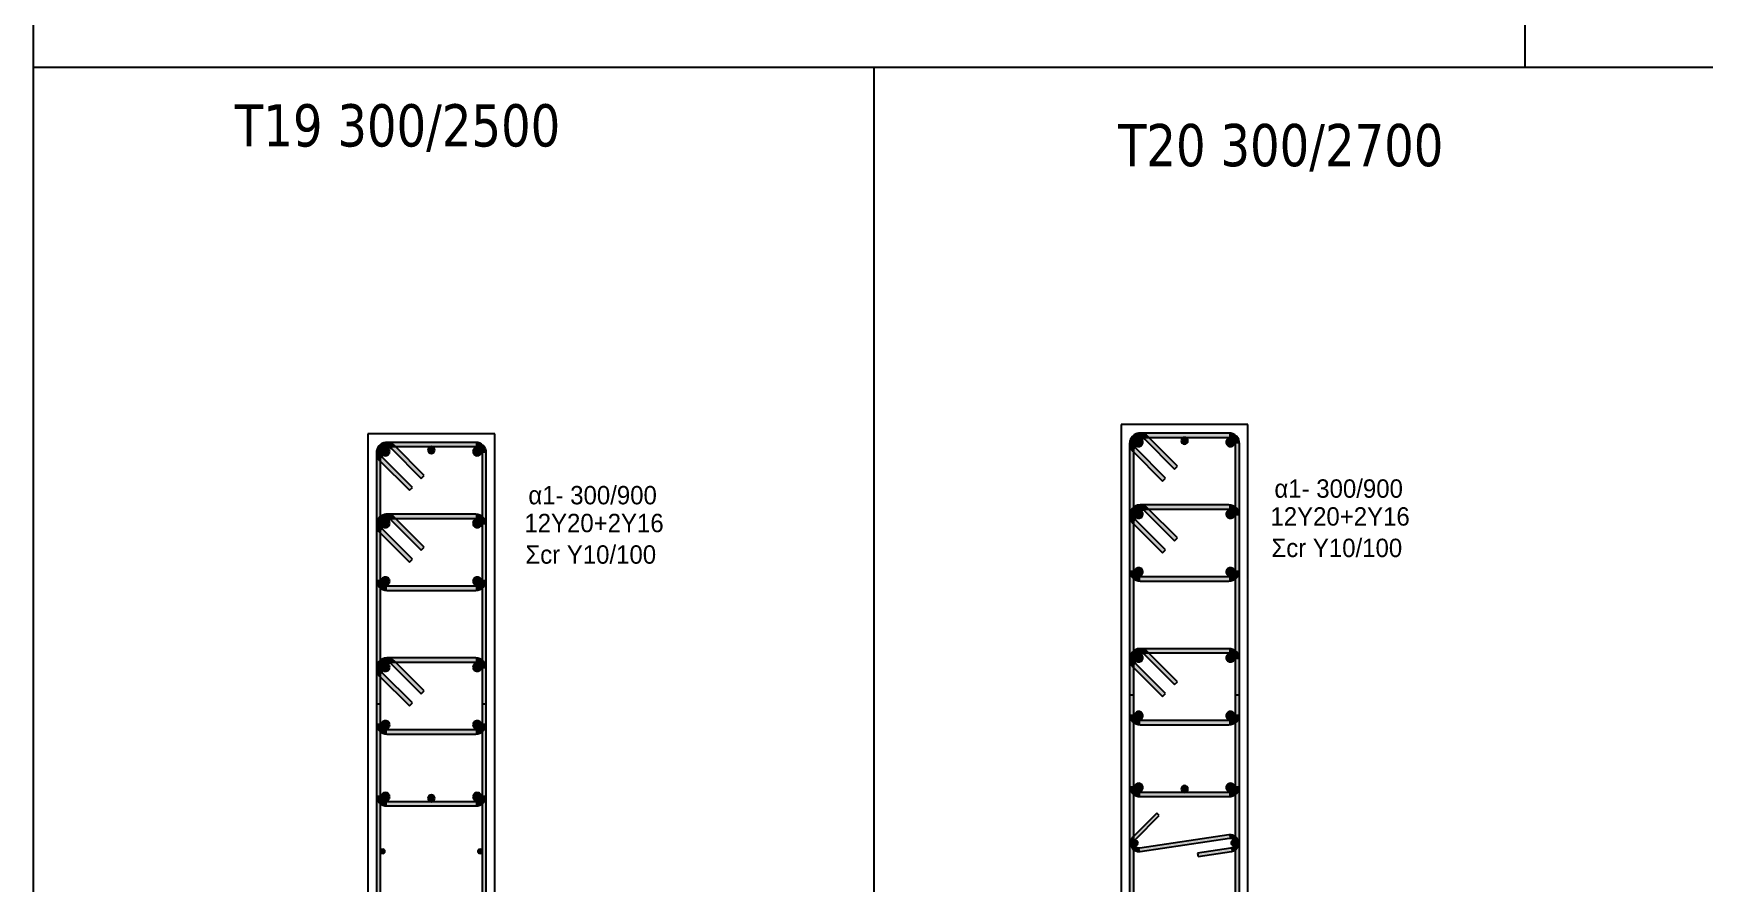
# Model space of a CAD drawing. Header units: millimetres. Extents: x -2171 to 1563, y -1758 to -1505.
# Drawn here: x -13.08 to 6.69, y -1620.24 to -1610.18 of the extents above; entities that cross this region are included whole.
import ezdxf

# ---------------------------------------------------------------- set-up
doc = ezdxf.new("R2010")
doc.units = ezdxf.units.MM
for name, color, linetype in [('-S_TEXT', 3, 'Continuous'), ('Col_Det', 7, 'Continuous'), ('Col_Det_Fill', 7, 'Continuous'), ('Geo_Col_Pro_1', 7, 'Continuous'), ('pinakaki', 153, 'Continuous')]:
    doc.layers.add(name, color=color, linetype=linetype)
doc.styles.add('S1Arl22_b_934_161', font='arial.ttf', dxfattribs={"width": 0.933629, "height": 0.002175})
doc.styles.get("Standard").update_dxf_attribs({"font": 'tahoma.ttf'})

msp = doc.modelspace()

# ---------------------------------------------------------------- hatches: boundary and pattern name
at = {"layer": 'Col_Det_Fill'}
for color, points in [(252, [(-8.8445, -1615.0911), (-8.8092, -1615.0558, 0.6681786), (-9.0226, -1615.1442), (-8.9726, -1615.1442, -0.6681786)]), (252, [(-8.8976, -1615.0692), (-8.8976, -1615.0192, 0.6681786), (-8.9859, -1615.2326), (-8.9506, -1615.1972, -0.6681786)]), (252, [(-7.8476, -1615.0692), (-7.8476, -1615.0192), (-8.8976, -1615.0192), (-8.8976, -1615.0692)]), (252, [(-7.7726, -1615.1442), (-7.7226, -1615.1442, 0.4142136), (-7.8476, -1615.0192), (-7.8476, -1615.0692, -0.4142136)]), (252, [(0.0685, -1614.9813), (0.1039, -1614.9459, 0.6681786), (-0.1095, -1615.0343), (-0.0595, -1615.0343, -0.6681786)]), (252, [(0.0155, -1614.9593), (0.0155, -1614.9093, 0.6681786), (-0.0729, -1615.1227), (-0.0375, -1615.0873, -0.6681786)]), (252, [(-0.0595, -1615.0343), (-0.1095, -1615.0343), (-0.1095, -1619.0843), (-0.0595, -1619.0843)]), (12, [(-0.0022, -1614.9666, 0.4142136), (-0.0522, -1615.0166, 0.4142136), (-0.0022, -1615.0666, 0.4142136), (0.0478, -1615.0166, 0.4142136)]), (252, [(1.0655, -1614.9593), (1.0655, -1614.9093), (0.0155, -1614.9093), (0.0155, -1614.9593)]), (252, [(0.4221, -1615.3348), (0.4574, -1615.2995), (0.1039, -1614.9459), (0.0685, -1614.9813)]), (12, [(0.5405, -1614.9593, 0.4142136), (0.5005, -1614.9993, 0.4142136), (0.5405, -1615.0393, 0.4142136), (0.5805, -1614.9993, 0.4142136)]), (12, [(1.0832, -1614.9666, 0.4142136), (1.0332, -1615.0166, 0.4142136), (1.0832, -1615.0666, 0.4142136), (1.1332, -1615.0166, 0.4142136)]), (252, [(1.1405, -1615.0343), (1.1905, -1615.0343, 0.4142136), (1.0655, -1614.9093), (1.0655, -1614.9593, -0.4142136)]), (252, [(1.1405, -1619.0843), (1.1905, -1619.0843), (1.1905, -1615.0343), (1.1405, -1615.0343)]), (252, [(-8.9726, -1615.1442), (-9.0226, -1615.1442), (-9.0226, -1619.1942), (-8.9726, -1619.1942)]), (252, [(-8.9506, -1615.1972), (-8.9859, -1615.2326), (-8.6324, -1615.5861), (-8.597, -1615.5507)]), (12, [(-8.9152, -1615.0765, 0.4142136), (-8.9652, -1615.1265, 0.4142136), (-8.9152, -1615.1765, 0.4142136), (-8.8652, -1615.1265, 0.4142136)]), (252, [(-8.491, -1615.4447), (-8.4556, -1615.4093), (-8.8092, -1615.0558), (-8.8445, -1615.0911)]), (12, [(-8.3726, -1615.0692, 0.4142136), (-8.4126, -1615.1092, 0.4142136), (-8.3726, -1615.1492, 0.4142136), (-8.3326, -1615.1092, 0.4142136)]), (12, [(-7.8299, -1615.0765, 0.4142136), (-7.8799, -1615.1265, 0.4142136), (-7.8299, -1615.1765, 0.4142136), (-7.7799, -1615.1265, 0.4142136)]), (252, [(-7.7726, -1619.1942), (-7.7226, -1619.1942), (-7.7226, -1615.1442), (-7.7726, -1615.1442)]), (252, [(-0.0375, -1615.0873), (-0.0729, -1615.1227), (0.2807, -1615.4762), (0.316, -1615.4409)]), (252, [(0.0685, -1615.8313), (0.1039, -1615.7959, 0.6681786), (-0.1095, -1615.8843), (-0.0595, -1615.8843, -0.6681786)]), (252, [(0.0155, -1615.8093), (0.0155, -1615.7593, 0.6681786), (-0.0729, -1615.9727), (-0.0375, -1615.9373, -0.6681786)]), (56, [(-0.0022, -1615.8166, 0.4142136), (-0.0522, -1615.8666, 0.4142136), (-0.0022, -1615.9166, 0.4142136), (0.0478, -1615.8666, 0.4142136)]), (252, [(1.0655, -1615.8093), (1.0655, -1615.7593), (0.0155, -1615.7593), (0.0155, -1615.8093)]), (252, [(0.4221, -1616.1848), (0.4574, -1616.1495), (0.1039, -1615.7959), (0.0685, -1615.8313)]), (56, [(1.0832, -1615.8166, 0.4142136), (1.0332, -1615.8666, 0.4142136), (1.0832, -1615.9166, 0.4142136), (1.1332, -1615.8666, 0.4142136)]), (252, [(1.1405, -1615.8843), (1.1905, -1615.8843, 0.4142136), (1.0655, -1615.7593), (1.0655, -1615.8093, -0.4142136)]), (252, [(-8.8445, -1615.9411), (-8.8092, -1615.9058, 0.6681786), (-9.0226, -1615.9942), (-8.9726, -1615.9942, -0.6681786)]), (252, [(-8.8976, -1615.9192), (-8.8976, -1615.8692, 0.6681786), (-8.9859, -1616.0826), (-8.9506, -1616.0472, -0.6681786)]), (252, [(-8.9726, -1615.9942), (-9.0226, -1615.9942), (-9.0226, -1616.6442), (-8.9726, -1616.6442)]), (56, [(-8.9152, -1615.9265, 0.4142136), (-8.9652, -1615.9765, 0.4142136), (-8.9152, -1616.0265, 0.4142136), (-8.8652, -1615.9765, 0.4142136)]), (252, [(-7.8476, -1615.9192), (-7.8476, -1615.8692), (-8.8976, -1615.8692), (-8.8976, -1615.9192)]), (252, [(-8.491, -1616.2947), (-8.4556, -1616.2593), (-8.8092, -1615.9058), (-8.8445, -1615.9411)]), (56, [(-7.8299, -1615.9265, 0.4142136), (-7.8799, -1615.9765, 0.4142136), (-7.8299, -1616.0265, 0.4142136), (-7.7799, -1615.9765, 0.4142136)]), (252, [(-7.7726, -1615.9942), (-7.7226, -1615.9942, 0.4142136), (-7.8476, -1615.8692), (-7.8476, -1615.9192, -0.4142136)]), (252, [(-7.7726, -1616.6442), (-7.7226, -1616.6442), (-7.7226, -1615.9942), (-7.7726, -1615.9942)]), (252, [(-0.0595, -1615.8843), (-0.1095, -1615.8843), (-0.1095, -1616.5343), (-0.0595, -1616.5343)]), (252, [(-0.0375, -1615.9373), (-0.0729, -1615.9727), (0.2807, -1616.3262), (0.316, -1616.2909)]), (252, [(1.1405, -1616.5343), (1.1905, -1616.5343), (1.1905, -1615.8843), (1.1405, -1615.8843)]), (252, [(-8.9506, -1616.0472), (-8.9859, -1616.0826), (-8.6324, -1616.4361), (-8.597, -1616.4007)]), (56, [(-8.9152, -1616.6118, 0.4142136), (-8.9652, -1616.6618, 0.4142136), (-8.9152, -1616.7118, 0.4142136), (-8.8652, -1616.6618, 0.4142136)]), (56, [(-7.8299, -1616.6118, 0.4142136), (-7.8799, -1616.6618, 0.4142136), (-7.8299, -1616.7118, 0.4142136), (-7.7799, -1616.6618, 0.4142136)]), (252, [(-0.0595, -1616.5343), (-0.1095, -1616.5343, 0.4142136), (0.0155, -1616.6593), (0.0155, -1616.6093, -0.4142136)]), (56, [(-0.0022, -1616.502, 0.4142136), (-0.0522, -1616.552, 0.4142136), (-0.0022, -1616.602, 0.4142136), (0.0478, -1616.552, 0.4142136)]), (252, [(0.0155, -1616.6093), (0.0155, -1616.6593), (1.0655, -1616.6593), (1.0655, -1616.6093)]), (56, [(1.0832, -1616.502, 0.4142136), (1.0332, -1616.552, 0.4142136), (1.0832, -1616.602, 0.4142136), (1.1332, -1616.552, 0.4142136)]), (252, [(1.0655, -1616.6093), (1.0655, -1616.6593, 0.4142136), (1.1905, -1616.5343), (1.1405, -1616.5343, -0.4142136)]), (252, [(-8.9726, -1616.6442), (-9.0226, -1616.6442, 0.4142136), (-8.8976, -1616.7692), (-8.8976, -1616.7192, -0.4142136)]), (252, [(-8.8976, -1616.7192), (-8.8976, -1616.7692), (-7.8476, -1616.7692), (-7.8476, -1616.7192)]), (252, [(-7.8476, -1616.7192), (-7.8476, -1616.7692, 0.4142136), (-7.7226, -1616.6442), (-7.7726, -1616.6442, -0.4142136)]), (252, [(-8.8445, -1617.6411), (-8.8092, -1617.6058, 0.6681786), (-9.0226, -1617.6942), (-8.9726, -1617.6942, -0.6681786)]), (252, [(-8.8976, -1617.6192), (-8.8976, -1617.5692, 0.6681786), (-8.9859, -1617.7826), (-8.9506, -1617.7472, -0.6681786)]), (252, [(-7.8476, -1617.6192), (-7.8476, -1617.5692), (-8.8976, -1617.5692), (-8.8976, -1617.6192)]), (252, [(-8.491, -1617.9947), (-8.4556, -1617.9593), (-8.8092, -1617.6058), (-8.8445, -1617.6411)]), (252, [(-7.7726, -1617.6942), (-7.7226, -1617.6942, 0.4142136), (-7.8476, -1617.5692), (-7.8476, -1617.6192, -0.4142136)]), (252, [(0.0685, -1617.5313), (0.1039, -1617.4959, 0.6681786), (-0.1095, -1617.5843), (-0.0595, -1617.5843, -0.6681786)]), (252, [(0.0155, -1617.5093), (0.0155, -1617.4593, 0.6681786), (-0.0729, -1617.6727), (-0.0375, -1617.6373, -0.6681786)]), (252, [(-0.0595, -1617.5843), (-0.1095, -1617.5843), (-0.1095, -1618.2343), (-0.0595, -1618.2343)]), (56, [(-0.0022, -1617.5166, 0.4142136), (-0.0522, -1617.5666, 0.4142136), (-0.0022, -1617.6166, 0.4142136), (0.0478, -1617.5666, 0.4142136)]), (252, [(1.0655, -1617.5093), (1.0655, -1617.4593), (0.0155, -1617.4593), (0.0155, -1617.5093)]), (252, [(0.4221, -1617.8848), (0.4574, -1617.8495), (0.1039, -1617.4959), (0.0685, -1617.5313)]), (56, [(1.0832, -1617.5166, 0.4142136), (1.0332, -1617.5666, 0.4142136), (1.0832, -1617.6166, 0.4142136), (1.1332, -1617.5666, 0.4142136)]), (252, [(1.1405, -1617.5843), (1.1905, -1617.5843, 0.4142136), (1.0655, -1617.4593), (1.0655, -1617.5093, -0.4142136)]), (252, [(1.1405, -1618.2343), (1.1905, -1618.2343), (1.1905, -1617.5843), (1.1405, -1617.5843)]), (252, [(-8.9726, -1617.6942), (-9.0226, -1617.6942), (-9.0226, -1618.3442), (-8.9726, -1618.3442)]), (252, [(-8.9506, -1617.7472), (-8.9859, -1617.7826), (-8.6324, -1618.1361), (-8.597, -1618.1007)]), (56, [(-8.9152, -1617.6265, 0.4142136), (-8.9652, -1617.6765, 0.4142136), (-8.9152, -1617.7265, 0.4142136), (-8.8652, -1617.6765, 0.4142136)]), (56, [(-7.8299, -1617.6265, 0.4142136), (-7.8799, -1617.6765, 0.4142136), (-7.8299, -1617.7265, 0.4142136), (-7.7799, -1617.6765, 0.4142136)]), (252, [(-7.7726, -1618.3442), (-7.7226, -1618.3442), (-7.7226, -1617.6942), (-7.7726, -1617.6942)]), (252, [(-0.0375, -1617.6373), (-0.0729, -1617.6727), (0.2807, -1618.0262), (0.316, -1617.9909)]), (252, [(-0.0595, -1618.0078), (-0.1095, -1618.0078), (-0.1095, -1625.1108), (-0.0595, -1625.1108)]), (252, [(1.1405, -1625.1108), (1.1905, -1625.1108), (1.1905, -1618.0078), (1.1405, -1618.0078)]), (252, [(-8.9726, -1618.1176), (-9.0226, -1618.1176), (-9.0226, -1624.2207), (-8.9726, -1624.2207)]), (252, [(-7.7726, -1624.2207), (-7.7226, -1624.2207), (-7.7226, -1618.1176), (-7.7726, -1618.1176)]), (56, [(-0.0022, -1618.202, 0.4142136), (-0.0522, -1618.252, 0.4142136), (-0.0022, -1618.302, 0.4142136), (0.0478, -1618.252, 0.4142136)]), (56, [(1.0832, -1618.202, 0.4142136), (1.0332, -1618.252, 0.4142136), (1.0832, -1618.302, 0.4142136), (1.1332, -1618.252, 0.4142136)]), (252, [(-8.9726, -1618.3442), (-9.0226, -1618.3442, 0.4142136), (-8.8976, -1618.4692), (-8.8976, -1618.4192, -0.4142136)]), (56, [(-8.9152, -1618.3118, 0.4142136), (-8.9652, -1618.3618, 0.4142136), (-8.9152, -1618.4118, 0.4142136), (-8.8652, -1618.3618, 0.4142136)]), (56, [(-7.8299, -1618.3118, 0.4142136), (-7.8799, -1618.3618, 0.4142136), (-7.8299, -1618.4118, 0.4142136), (-7.7799, -1618.3618, 0.4142136)]), (252, [(-7.8476, -1618.4192), (-7.8476, -1618.4692, 0.4142136), (-7.7226, -1618.3442), (-7.7726, -1618.3442, -0.4142136)]), (252, [(-0.0595, -1618.2343), (-0.1095, -1618.2343, 0.4142136), (0.0155, -1618.3593), (0.0155, -1618.3093, -0.4142136)]), (252, [(0.0155, -1618.3093), (0.0155, -1618.3593), (1.0655, -1618.3593), (1.0655, -1618.3093)]), (252, [(1.0655, -1618.3093), (1.0655, -1618.3593, 0.4142136), (1.1905, -1618.2343), (1.1405, -1618.2343, -0.4142136)]), (252, [(-8.8976, -1618.4192), (-8.8976, -1618.4692), (-7.8476, -1618.4692), (-7.8476, -1618.4192)]), (252, [(-8.9726, -1619.1942), (-9.0226, -1619.1942, 0.4142136), (-8.8976, -1619.3192), (-8.8976, -1619.2692, -0.4142136)]), (12, [(-8.9152, -1619.1618, 0.4142136), (-8.9652, -1619.2118, 0.4142136), (-8.9152, -1619.2618, 0.4142136), (-8.8652, -1619.2118, 0.4142136)]), (12, [(-8.3726, -1619.1892, 0.4142136), (-8.4126, -1619.2292, 0.4142136), (-8.3726, -1619.2692, 0.4142136), (-8.3326, -1619.2292, 0.4142136)]), (12, [(-7.8299, -1619.1618, 0.4142136), (-7.8799, -1619.2118, 0.4142136), (-7.8299, -1619.2618, 0.4142136), (-7.7799, -1619.2118, 0.4142136)]), (252, [(-7.8476, -1619.2692), (-7.8476, -1619.3192, 0.4142136), (-7.7226, -1619.1942), (-7.7726, -1619.1942, -0.4142136)]), (252, [(-0.0595, -1619.0843), (-0.1095, -1619.0843, 0.4142136), (0.0155, -1619.2093), (0.0155, -1619.1593, -0.4142136)]), (12, [(-0.0022, -1619.052, 0.4142136), (-0.0522, -1619.102, 0.4142136), (-0.0022, -1619.152, 0.4142136), (0.0478, -1619.102, 0.4142136)]), (252, [(0.0155, -1619.1593), (0.0155, -1619.2093), (1.0655, -1619.2093), (1.0655, -1619.1593)]), (12, [(0.5405, -1619.0793, 0.4142136), (0.5005, -1619.1193, 0.4142136), (0.5405, -1619.1593, 0.4142136), (0.5805, -1619.1193, 0.4142136)]), (12, [(1.0832, -1619.052, 0.4142136), (1.0332, -1619.102, 0.4142136), (1.0832, -1619.152, 0.4142136), (1.1332, -1619.102, 0.4142136)]), (252, [(1.0655, -1619.1593), (1.0655, -1619.2093, 0.4142136), (1.1905, -1619.0843), (1.1405, -1619.0843, -0.4142136)]), (252, [(-8.8976, -1619.2692), (-8.8976, -1619.3192), (-7.8476, -1619.3192), (-7.8476, -1619.2692)]), (252, [(-0.0702, -1619.689), (-0.0419, -1619.7173), (0.2409, -1619.4344), (0.2126, -1619.4062)]), (252, [(0.0153, -1619.8586), (0.0094, -1619.819, -0.7233449), (-0.0419, -1619.7173), (-0.0702, -1619.689, 0.7233449)]), (133, [(-0.0345, -1619.7847, 0.4142136), (-0.0095, -1619.7597, 0.4142136), (-0.0345, -1619.7347, 0.4142136), (-0.0595, -1619.7597, 0.4142136)]), (252, [(1.0716, -1619.7004), (1.0657, -1619.6608), (0.0094, -1619.819), (0.0153, -1619.8586)]), (252, [(1.0894, -1619.819), (1.0953, -1619.8586, 1), (1.0657, -1619.6608), (1.0716, -1619.7004, -1)]), (133, [(1.1155, -1619.7847, 0.4142136), (1.1405, -1619.7597, 0.4142136), (1.1155, -1619.7347, 0.4142136), (1.0905, -1619.7597, 0.4142136)]), (133, [(-8.9476, -1619.882, 0.4142136), (-8.9226, -1619.857, 0.4142136), (-8.9476, -1619.832, 0.4142136), (-8.9726, -1619.857, 0.4142136)]), (133, [(-7.7976, -1619.882, 0.4142136), (-7.7726, -1619.857, 0.4142136), (-7.7976, -1619.832, 0.4142136), (-7.8226, -1619.857, 0.4142136)]), (252, [(0.6938, -1619.8783), (0.6997, -1619.9179), (1.0953, -1619.8586), (1.0894, -1619.819)])]:
    msp.add_hatch(color=color, dxfattribs=at).paths.add_polyline_path(points)

# ---------------------------------------------------------------- linework, layer by layer
at = {"layer": '-S_TEXT', "ltscale": 5}
msp.add_lwpolyline([(-13.0812, -1590.2497), (45.0662, -1590.2497), (45.0662, -1630.2944), (-13.0812, -1630.2944)], close=True, dxfattribs=at)
at = {"layer": 'Col_Det', "color": 7}
for points in [[(1.2905, -1614.8093), (-0.2095, -1614.8093)], [(-0.2095, -1614.8093), (-0.2095, -1628.3093)], [(1.2905, -1628.3093), (1.2905, -1614.8093)], [(-7.6226, -1614.9192), (-9.1226, -1614.9192)], [(-9.1226, -1614.9192), (-9.1226, -1627.4192)], [(-7.8476, -1615.0192), (-8.8976, -1615.0192)], [(-7.6226, -1627.4192), (-7.6226, -1614.9192)], [(-0.1095, -1615.0343), (-0.1095, -1619.0843)], [(-0.0595, -1619.0843), (-0.0595, -1615.0343)], [(1.0655, -1614.9093), (0.0155, -1614.9093)], [(0.0155, -1614.9593), (1.0655, -1614.9593)], [(0.0685, -1614.9813), (0.4221, -1615.3348)], [(0.4574, -1615.2995), (0.1039, -1614.9459)], [(1.1405, -1615.0343), (1.1405, -1619.0843)], [(1.1905, -1619.0843), (1.1905, -1615.0343)], [(-9.0226, -1615.1442), (-9.0226, -1619.1942)], [(-8.9859, -1615.2326), (-8.6324, -1615.5861)], [(-8.9726, -1619.1942), (-8.9726, -1615.1442)], [(-8.597, -1615.5507), (-8.9506, -1615.1972)], [(-8.8976, -1615.0692), (-7.8476, -1615.0692)], [(-8.8445, -1615.0911), (-8.491, -1615.4447)], [(-8.4556, -1615.4093), (-8.8092, -1615.0558)], [(-7.7726, -1615.1442), (-7.7726, -1619.1942)], [(-7.7226, -1619.1942), (-7.7226, -1615.1442)], [(-0.0729, -1615.1227), (0.2807, -1615.4762)], [(0.316, -1615.4409), (-0.0375, -1615.0873)], [(-8.491, -1615.4447), (-8.4556, -1615.4093)], [(0.2807, -1615.4762), (0.316, -1615.4409)], [(0.4221, -1615.3348), (0.4574, -1615.2995)], [(-8.6324, -1615.5861), (-8.597, -1615.5507)], [(1.0655, -1615.7593), (0.0155, -1615.7593)], [(0.0155, -1615.8093), (1.0655, -1615.8093)], [(0.0685, -1615.8313), (0.4221, -1616.1848)], [(0.4574, -1616.1495), (0.1039, -1615.7959)], [(-9.0226, -1615.9942), (-9.0226, -1616.6442)], [(-8.9726, -1616.6442), (-8.9726, -1615.9942)], [(-7.8476, -1615.8692), (-8.8976, -1615.8692)], [(-8.8976, -1615.9192), (-7.8476, -1615.9192)], [(-8.8445, -1615.9411), (-8.491, -1616.2947)], [(-8.4556, -1616.2593), (-8.8092, -1615.9058)], [(-7.7726, -1615.9942), (-7.7726, -1616.6442)], [(-7.7226, -1616.6442), (-7.7226, -1615.9942)], [(-0.1095, -1615.8843), (-0.1095, -1616.5343)], [(-0.0729, -1615.9727), (0.2807, -1616.3262)], [(-0.0595, -1616.5343), (-0.0595, -1615.8843)], [(0.316, -1616.2909), (-0.0375, -1615.9373)], [(1.1405, -1615.8843), (1.1405, -1616.5343)], [(1.1905, -1616.5343), (1.1905, -1615.8843)], [(-8.9859, -1616.0826), (-8.6324, -1616.4361)], [(-8.597, -1616.4007), (-8.9506, -1616.0472)], [(0.4221, -1616.1848), (0.4574, -1616.1495)], [(-8.6324, -1616.4361), (-8.597, -1616.4007)], [(-8.491, -1616.2947), (-8.4556, -1616.2593)], [(0.2807, -1616.3262), (0.316, -1616.2909)], [(1.0655, -1616.6093), (0.0155, -1616.6093)], [(-7.8476, -1616.7192), (-8.8976, -1616.7192)], [(-8.8976, -1616.7692), (-7.8476, -1616.7692)], [(0.0155, -1616.6593), (1.0655, -1616.6593)], [(-7.8476, -1617.5692), (-8.8976, -1617.5692)], [(-8.4556, -1617.9593), (-8.8092, -1617.6058)], [(-0.1095, -1617.5843), (-0.1095, -1618.2343)], [(-0.0595, -1618.2343), (-0.0595, -1617.5843)], [(1.0655, -1617.4593), (0.0155, -1617.4593)], [(0.0155, -1617.5093), (1.0655, -1617.5093)], [(0.0685, -1617.5313), (0.4221, -1617.8848)], [(0.4574, -1617.8495), (0.1039, -1617.4959)], [(1.1405, -1617.5843), (1.1405, -1618.2343)], [(1.1905, -1618.2343), (1.1905, -1617.5843)], [(-9.0226, -1617.6942), (-9.0226, -1618.3442)], [(-8.9859, -1617.7826), (-8.6324, -1618.1361)], [(-8.9726, -1618.3442), (-8.9726, -1617.6942)], [(-8.597, -1618.1007), (-8.9506, -1617.7472)], [(-8.8976, -1617.6192), (-7.8476, -1617.6192)], [(-8.8445, -1617.6411), (-8.491, -1617.9947)], [(-7.7726, -1617.6942), (-7.7726, -1618.3442)], [(-7.7226, -1618.3442), (-7.7226, -1617.6942)], [(-0.0729, -1617.6727), (0.2807, -1618.0262)], [(0.316, -1617.9909), (-0.0375, -1617.6373)], [(-8.491, -1617.9947), (-8.4556, -1617.9593)], [(-0.0595, -1618.0078), (-0.1095, -1618.0078)], [(-0.1095, -1618.0078), (-0.1095, -1625.1108)], [(-0.0595, -1625.1108), (-0.0595, -1618.0078)], [(0.2807, -1618.0262), (0.316, -1617.9909)], [(0.4221, -1617.8848), (0.4574, -1617.8495)], [(1.1905, -1618.0078), (1.1405, -1618.0078)], [(1.1405, -1618.0078), (1.1405, -1625.1108)], [(1.1905, -1625.1108), (1.1905, -1618.0078)], [(-8.9726, -1618.1176), (-9.0226, -1618.1176)], [(-9.0226, -1618.1176), (-9.0226, -1624.2207)], [(-8.9726, -1624.2207), (-8.9726, -1618.1176)], [(-8.6324, -1618.1361), (-8.597, -1618.1007)], [(-7.7226, -1618.1176), (-7.7726, -1618.1176)], [(-7.7726, -1618.1176), (-7.7726, -1624.2207)], [(-7.7226, -1624.2207), (-7.7226, -1618.1176)], [(1.0655, -1618.3093), (0.0155, -1618.3093)], [(0.0155, -1618.3593), (1.0655, -1618.3593)], [(-7.8476, -1618.4192), (-8.8976, -1618.4192)], [(-8.8976, -1618.4692), (-7.8476, -1618.4692)], [(1.0655, -1619.1593), (0.0155, -1619.1593)], [(-7.8476, -1619.2692), (-8.8976, -1619.2692)], [(-8.8976, -1619.3192), (-7.8476, -1619.3192)], [(0.0155, -1619.2093), (1.0655, -1619.2093)], [(0.2126, -1619.4062), (-0.0702, -1619.689)], [(-0.0419, -1619.7173), (0.2409, -1619.4344)], [(0.2409, -1619.4344), (0.2126, -1619.4062)], [(1.0657, -1619.6608), (0.0094, -1619.819)], [(0.0153, -1619.8586), (1.0716, -1619.7004)], [(1.0894, -1619.819), (0.6938, -1619.8783)], [(0.6938, -1619.8783), (0.6997, -1619.9179)], [(0.6997, -1619.9179), (1.0953, -1619.8586)]]:
    msp.add_lwpolyline(points, dxfattribs=at)
for points in [[(-8.8092, -1615.0558, 0.6681786), (-9.0226, -1615.1442)], [(-8.8976, -1615.0192, 0.6681786), (-8.9859, -1615.2326)], [(-7.7226, -1615.1442, 0.4142136), (-7.8476, -1615.0192)], [(0.1039, -1614.9459, 0.6681786), (-0.1095, -1615.0343)], [(0.0155, -1614.9093, 0.6681786), (-0.0729, -1615.1227)], [(-0.0595, -1615.0343, -0.6681786), (0.0685, -1614.9813, -0.6681786)], [(-0.0375, -1615.0873, -0.6681786), (0.0155, -1614.9593, -0.6681786)], [(-0.0022, -1614.9666, 0.4142136), (-0.0522, -1615.0166, 0.4142136)], [(-0.0522, -1615.0166, 0.4142136), (-0.0022, -1615.0666, 0.4142136)], [(0.0478, -1615.0166, 0.4142136), (-0.0022, -1614.9666, 0.4142136)], [(-0.0022, -1615.0666, 0.4142136), (0.0478, -1615.0166, 0.4142136)], [(0.5405, -1614.9593, 0.4142136), (0.5005, -1614.9993, 0.4142136)], [(0.5005, -1614.9993, 0.4142136), (0.5405, -1615.0393, 0.4142136)], [(0.5805, -1614.9993, 0.4142136), (0.5405, -1614.9593, 0.4142136)], [(0.5405, -1615.0393, 0.4142136), (0.5805, -1614.9993, 0.4142136)], [(1.0832, -1614.9666, 0.4142136), (1.0332, -1615.0166, 0.4142136)], [(1.0332, -1615.0166, 0.4142136), (1.0832, -1615.0666, 0.4142136)], [(1.1905, -1615.0343, 0.4142136), (1.0655, -1614.9093)], [(1.0655, -1614.9593, -0.4142136), (1.1405, -1615.0343, -0.4142136)], [(1.1332, -1615.0166, 0.4142136), (1.0832, -1614.9666, 0.4142136)], [(1.0832, -1615.0666, 0.4142136), (1.1332, -1615.0166, 0.4142136)], [(-8.9726, -1615.1442, -0.6681786), (-8.8445, -1615.0911, -0.6681786)], [(-8.9506, -1615.1972, -0.6681786), (-8.8976, -1615.0692, -0.6681786)], [(-8.9152, -1615.0765, 0.4142136), (-8.9652, -1615.1265, 0.4142136)], [(-8.9652, -1615.1265, 0.4142136), (-8.9152, -1615.1765, 0.4142136)], [(-8.8652, -1615.1265, 0.4142136), (-8.9152, -1615.0765, 0.4142136)], [(-8.9152, -1615.1765, 0.4142136), (-8.8652, -1615.1265, 0.4142136)], [(-8.3726, -1615.0692, 0.4142136), (-8.4126, -1615.1092, 0.4142136)], [(-8.4126, -1615.1092, 0.4142136), (-8.3726, -1615.1492, 0.4142136)], [(-8.3326, -1615.1092, 0.4142136), (-8.3726, -1615.0692, 0.4142136)], [(-8.3726, -1615.1492, 0.4142136), (-8.3326, -1615.1092, 0.4142136)], [(-7.8299, -1615.0765, 0.4142136), (-7.8799, -1615.1265, 0.4142136)], [(-7.8799, -1615.1265, 0.4142136), (-7.8299, -1615.1765, 0.4142136)], [(-7.8476, -1615.0692, -0.4142136), (-7.7726, -1615.1442, -0.4142136)], [(-7.7799, -1615.1265, 0.4142136), (-7.8299, -1615.0765, 0.4142136)], [(-7.8299, -1615.1765, 0.4142136), (-7.7799, -1615.1265, 0.4142136)], [(0.1039, -1615.7959, 0.6681786), (-0.1095, -1615.8843)], [(0.0155, -1615.7593, 0.6681786), (-0.0729, -1615.9727)], [(-0.0595, -1615.8843, -0.6681786), (0.0685, -1615.8313, -0.6681786)], [(-0.0375, -1615.9373, -0.6681786), (0.0155, -1615.8093, -0.6681786)], [(-0.0022, -1615.8166, 0.4142136), (-0.0522, -1615.8666, 0.4142136)], [(0.0478, -1615.8666, 0.4142136), (-0.0022, -1615.8166, 0.4142136)], [(1.0832, -1615.8166, 0.4142136), (1.0332, -1615.8666, 0.4142136)], [(1.1905, -1615.8843, 0.4142136), (1.0655, -1615.7593)], [(1.0655, -1615.8093, -0.4142136), (1.1405, -1615.8843, -0.4142136)], [(1.1332, -1615.8666, 0.4142136), (1.0832, -1615.8166, 0.4142136)], [(-8.8092, -1615.9058, 0.6681786), (-9.0226, -1615.9942)], [(-8.8976, -1615.8692, 0.6681786), (-8.9859, -1616.0826)], [(-8.9726, -1615.9942, -0.6681786), (-8.8445, -1615.9411, -0.6681786)], [(-8.9506, -1616.0472, -0.6681786), (-8.8976, -1615.9192, -0.6681786)], [(-8.9152, -1615.9265, 0.4142136), (-8.9652, -1615.9765, 0.4142136)], [(-8.9652, -1615.9765, 0.4142136), (-8.9152, -1616.0265, 0.4142136)], [(-8.8652, -1615.9765, 0.4142136), (-8.9152, -1615.9265, 0.4142136)], [(-8.9152, -1616.0265, 0.4142136), (-8.8652, -1615.9765, 0.4142136)], [(-7.8299, -1615.9265, 0.4142136), (-7.8799, -1615.9765, 0.4142136)], [(-7.8799, -1615.9765, 0.4142136), (-7.8299, -1616.0265, 0.4142136)], [(-7.7226, -1615.9942, 0.4142136), (-7.8476, -1615.8692)], [(-7.8476, -1615.9192, -0.4142136), (-7.7726, -1615.9942, -0.4142136)], [(-7.7799, -1615.9765, 0.4142136), (-7.8299, -1615.9265, 0.4142136)], [(-7.8299, -1616.0265, 0.4142136), (-7.7799, -1615.9765, 0.4142136)], [(-0.0522, -1615.8666, 0.4142136), (-0.0022, -1615.9166, 0.4142136)], [(-0.0022, -1615.9166, 0.4142136), (0.0478, -1615.8666, 0.4142136)], [(1.0332, -1615.8666, 0.4142136), (1.0832, -1615.9166, 0.4142136)], [(1.0832, -1615.9166, 0.4142136), (1.1332, -1615.8666, 0.4142136)], [(-8.9152, -1616.6118, 0.4142136), (-8.9652, -1616.6618, 0.4142136)], [(-8.8652, -1616.6618, 0.4142136), (-8.9152, -1616.6118, 0.4142136)], [(-7.8299, -1616.6118, 0.4142136), (-7.8799, -1616.6618, 0.4142136)], [(-7.7799, -1616.6618, 0.4142136), (-7.8299, -1616.6118, 0.4142136)], [(-0.1095, -1616.5343, 0.4142136), (0.0155, -1616.6593)], [(0.0155, -1616.6093, -0.4142136), (-0.0595, -1616.5343, -0.4142136)], [(-0.0022, -1616.502, 0.4142136), (-0.0522, -1616.552, 0.4142136)], [(-0.0522, -1616.552, 0.4142136), (-0.0022, -1616.602, 0.4142136)], [(0.0478, -1616.552, 0.4142136), (-0.0022, -1616.502, 0.4142136)], [(-0.0022, -1616.602, 0.4142136), (0.0478, -1616.552, 0.4142136)], [(1.0832, -1616.502, 0.4142136), (1.0332, -1616.552, 0.4142136)], [(1.0332, -1616.552, 0.4142136), (1.0832, -1616.602, 0.4142136)], [(1.0655, -1616.6593, 0.4142136), (1.1905, -1616.5343)], [(1.1405, -1616.5343, -0.4142136), (1.0655, -1616.6093, -0.4142136)], [(1.1332, -1616.552, 0.4142136), (1.0832, -1616.502, 0.4142136)], [(1.0832, -1616.602, 0.4142136), (1.1332, -1616.552, 0.4142136)], [(-9.0226, -1616.6442, 0.4142136), (-8.8976, -1616.7692)], [(-8.8976, -1616.7192, -0.4142136), (-8.9726, -1616.6442, -0.4142136)], [(-8.9652, -1616.6618, 0.4142136), (-8.9152, -1616.7118, 0.4142136)], [(-8.9152, -1616.7118, 0.4142136), (-8.8652, -1616.6618, 0.4142136)], [(-7.8799, -1616.6618, 0.4142136), (-7.8299, -1616.7118, 0.4142136)], [(-7.8476, -1616.7692, 0.4142136), (-7.7226, -1616.6442)], [(-7.7726, -1616.6442, -0.4142136), (-7.8476, -1616.7192, -0.4142136)], [(-7.8299, -1616.7118, 0.4142136), (-7.7799, -1616.6618, 0.4142136)], [(-8.8092, -1617.6058, 0.6681786), (-9.0226, -1617.6942)], [(-8.8976, -1617.5692, 0.6681786), (-8.9859, -1617.7826)], [(-7.7226, -1617.6942, 0.4142136), (-7.8476, -1617.5692)], [(0.1039, -1617.4959, 0.6681786), (-0.1095, -1617.5843)], [(0.0155, -1617.4593, 0.6681786), (-0.0729, -1617.6727)], [(-0.0595, -1617.5843, -0.6681786), (0.0685, -1617.5313, -0.6681786)], [(-0.0375, -1617.6373, -0.6681786), (0.0155, -1617.5093, -0.6681786)], [(-0.0022, -1617.5166, 0.4142136), (-0.0522, -1617.5666, 0.4142136)], [(-0.0522, -1617.5666, 0.4142136), (-0.0022, -1617.6166, 0.4142136)], [(0.0478, -1617.5666, 0.4142136), (-0.0022, -1617.5166, 0.4142136)], [(-0.0022, -1617.6166, 0.4142136), (0.0478, -1617.5666, 0.4142136)], [(1.0832, -1617.5166, 0.4142136), (1.0332, -1617.5666, 0.4142136)], [(1.0332, -1617.5666, 0.4142136), (1.0832, -1617.6166, 0.4142136)], [(1.1905, -1617.5843, 0.4142136), (1.0655, -1617.4593)], [(1.0655, -1617.5093, -0.4142136), (1.1405, -1617.5843, -0.4142136)], [(1.1332, -1617.5666, 0.4142136), (1.0832, -1617.5166, 0.4142136)], [(1.0832, -1617.6166, 0.4142136), (1.1332, -1617.5666, 0.4142136)], [(-8.9726, -1617.6942, -0.6681786), (-8.8445, -1617.6411, -0.6681786)], [(-8.9506, -1617.7472, -0.6681786), (-8.8976, -1617.6192, -0.6681786)], [(-8.9152, -1617.6265, 0.4142136), (-8.9652, -1617.6765, 0.4142136)], [(-8.9652, -1617.6765, 0.4142136), (-8.9152, -1617.7265, 0.4142136)], [(-8.8652, -1617.6765, 0.4142136), (-8.9152, -1617.6265, 0.4142136)], [(-8.9152, -1617.7265, 0.4142136), (-8.8652, -1617.6765, 0.4142136)], [(-7.8299, -1617.6265, 0.4142136), (-7.8799, -1617.6765, 0.4142136)], [(-7.8799, -1617.6765, 0.4142136), (-7.8299, -1617.7265, 0.4142136)], [(-7.8476, -1617.6192, -0.4142136), (-7.7726, -1617.6942, -0.4142136)], [(-7.7799, -1617.6765, 0.4142136), (-7.8299, -1617.6265, 0.4142136)], [(-7.8299, -1617.7265, 0.4142136), (-7.7799, -1617.6765, 0.4142136)], [(-0.0022, -1618.202, 0.4142136), (-0.0522, -1618.252, 0.4142136)], [(0.0478, -1618.252, 0.4142136), (-0.0022, -1618.202, 0.4142136)], [(1.0832, -1618.202, 0.4142136), (1.0332, -1618.252, 0.4142136)], [(1.1332, -1618.252, 0.4142136), (1.0832, -1618.202, 0.4142136)], [(-9.0226, -1618.3442, 0.4142136), (-8.8976, -1618.4692)], [(-8.8976, -1618.4192, -0.4142136), (-8.9726, -1618.3442, -0.4142136)], [(-8.9152, -1618.3118, 0.4142136), (-8.9652, -1618.3618, 0.4142136)], [(-8.9652, -1618.3618, 0.4142136), (-8.9152, -1618.4118, 0.4142136)], [(-8.8652, -1618.3618, 0.4142136), (-8.9152, -1618.3118, 0.4142136)], [(-8.9152, -1618.4118, 0.4142136), (-8.8652, -1618.3618, 0.4142136)], [(-7.8299, -1618.3118, 0.4142136), (-7.8799, -1618.3618, 0.4142136)], [(-7.8799, -1618.3618, 0.4142136), (-7.8299, -1618.4118, 0.4142136)], [(-7.8476, -1618.4692, 0.4142136), (-7.7226, -1618.3442)], [(-7.7726, -1618.3442, -0.4142136), (-7.8476, -1618.4192, -0.4142136)], [(-7.7799, -1618.3618, 0.4142136), (-7.8299, -1618.3118, 0.4142136)], [(-7.8299, -1618.4118, 0.4142136), (-7.7799, -1618.3618, 0.4142136)], [(-0.1095, -1618.2343, 0.4142136), (0.0155, -1618.3593)], [(0.0155, -1618.3093, -0.4142136), (-0.0595, -1618.2343, -0.4142136)], [(-0.0522, -1618.252, 0.4142136), (-0.0022, -1618.302, 0.4142136)], [(-0.0022, -1618.302, 0.4142136), (0.0478, -1618.252, 0.4142136)], [(1.0332, -1618.252, 0.4142136), (1.0832, -1618.302, 0.4142136)], [(1.0655, -1618.3593, 0.4142136), (1.1905, -1618.2343)], [(1.1405, -1618.2343, -0.4142136), (1.0655, -1618.3093, -0.4142136)], [(1.0832, -1618.302, 0.4142136), (1.1332, -1618.252, 0.4142136)], [(-9.0226, -1619.1942, 0.4142136), (-8.8976, -1619.3192)], [(-8.8976, -1619.2692, -0.4142136), (-8.9726, -1619.1942, -0.4142136)], [(-8.9152, -1619.1618, 0.4142136), (-8.9652, -1619.2118, 0.4142136)], [(-8.8652, -1619.2118, 0.4142136), (-8.9152, -1619.1618, 0.4142136)], [(-8.3726, -1619.1892, 0.4142136), (-8.4126, -1619.2292, 0.4142136)], [(-8.3326, -1619.2292, 0.4142136), (-8.3726, -1619.1892, 0.4142136)], [(-7.8299, -1619.1618, 0.4142136), (-7.8799, -1619.2118, 0.4142136)], [(-7.8476, -1619.3192, 0.4142136), (-7.7226, -1619.1942)], [(-7.7726, -1619.1942, -0.4142136), (-7.8476, -1619.2692, -0.4142136)], [(-7.7799, -1619.2118, 0.4142136), (-7.8299, -1619.1618, 0.4142136)], [(-0.1095, -1619.0843, 0.4142136), (0.0155, -1619.2093)], [(0.0155, -1619.1593, -0.4142136), (-0.0595, -1619.0843, -0.4142136)], [(-0.0022, -1619.052, 0.4142136), (-0.0522, -1619.102, 0.4142136)], [(-0.0522, -1619.102, 0.4142136), (-0.0022, -1619.152, 0.4142136)], [(0.0478, -1619.102, 0.4142136), (-0.0022, -1619.052, 0.4142136)], [(-0.0022, -1619.152, 0.4142136), (0.0478, -1619.102, 0.4142136)], [(0.5405, -1619.0793, 0.4142136), (0.5005, -1619.1193, 0.4142136)], [(0.5005, -1619.1193, 0.4142136), (0.5405, -1619.1593, 0.4142136)], [(0.5805, -1619.1193, 0.4142136), (0.5405, -1619.0793, 0.4142136)], [(0.5405, -1619.1593, 0.4142136), (0.5805, -1619.1193, 0.4142136)], [(1.0832, -1619.052, 0.4142136), (1.0332, -1619.102, 0.4142136)], [(1.0332, -1619.102, 0.4142136), (1.0832, -1619.152, 0.4142136)], [(1.0655, -1619.2093, 0.4142136), (1.1905, -1619.0843)], [(1.1405, -1619.0843, -0.4142136), (1.0655, -1619.1593, -0.4142136)], [(1.1332, -1619.102, 0.4142136), (1.0832, -1619.052, 0.4142136)], [(1.0832, -1619.152, 0.4142136), (1.1332, -1619.102, 0.4142136)], [(-8.9652, -1619.2118, 0.4142136), (-8.9152, -1619.2618, 0.4142136)], [(-8.9152, -1619.2618, 0.4142136), (-8.8652, -1619.2118, 0.4142136)], [(-8.4126, -1619.2292, 0.4142136), (-8.3726, -1619.2692, 0.4142136)], [(-8.3726, -1619.2692, 0.4142136), (-8.3326, -1619.2292, 0.4142136)], [(-7.8799, -1619.2118, 0.4142136), (-7.8299, -1619.2618, 0.4142136)], [(-7.8299, -1619.2618, 0.4142136), (-7.7799, -1619.2118, 0.4142136)], [(-0.0702, -1619.689, 0.7233449), (0.0153, -1619.8586, 0.7233449)], [(0.0094, -1619.819, -0.7233449), (-0.0419, -1619.7173)], [(-0.0345, -1619.7347, 0.4142136), (-0.0595, -1619.7597, 0.4142136)], [(-0.0595, -1619.7597, 0.4142136), (-0.0345, -1619.7847, 0.4142136)], [(-0.0095, -1619.7597, 0.4142136), (-0.0345, -1619.7347, 0.4142136)], [(-0.0345, -1619.7847, 0.4142136), (-0.0095, -1619.7597, 0.4142136)], [(1.0953, -1619.8586, 1), (1.0657, -1619.6608)], [(1.0716, -1619.7004, -1), (1.0894, -1619.819, -1)], [(1.1155, -1619.7347, 0.4142136), (1.0905, -1619.7597, 0.4142136)], [(1.0905, -1619.7597, 0.4142136), (1.1155, -1619.7847, 0.4142136)], [(1.1405, -1619.7597, 0.4142136), (1.1155, -1619.7347, 0.4142136)], [(1.1155, -1619.7847, 0.4142136), (1.1405, -1619.7597, 0.4142136)], [(-8.9476, -1619.832, 0.4142136), (-8.9726, -1619.857, 0.4142136)], [(-8.9726, -1619.857, 0.4142136), (-8.9476, -1619.882, 0.4142136)], [(-8.9226, -1619.857, 0.4142136), (-8.9476, -1619.832, 0.4142136)], [(-8.9476, -1619.882, 0.4142136), (-8.9226, -1619.857, 0.4142136)], [(-7.7976, -1619.832, 0.4142136), (-7.8226, -1619.857, 0.4142136)], [(-7.8226, -1619.857, 0.4142136), (-7.7976, -1619.882, 0.4142136)], [(-7.7726, -1619.857, 0.4142136), (-7.7976, -1619.832, 0.4142136)], [(-7.7976, -1619.882, 0.4142136), (-7.7726, -1619.857, 0.4142136)]]:
    msp.add_lwpolyline(points, format="xyb", dxfattribs=at)
at = {"layer": 'Geo_Col_Pro_1', "color": 4, "linetype": 'Continuous', "ltscale": 0.5}
for p, q in [((4.5675, -1590.2497), (4.5675, -1610.5817)), ((-13.0812, -1610.5817), (16.4434, -1610.5817)), ((-3.1371, -1610.5817), (-3.1371, -1630.2944))]:
    msp.add_line(p, q, dxfattribs=at)

# ---------------------------------------------------------------- texts
at = {"layer": 'Col_Det', "color": 7, "style": 'S1Arl22_b_934_161', "width": 0.933629}
for s, p in [(' α1- 300/900', (-7.3031, -1615.7519)), (' α1- 300/900', (1.5252, -1615.6738, -14.75)), ('12Y20+2Y16', (1.5567, -1616.0033, -14.75)), ('12Y20+2Y16', (-7.2717, -1616.0815)), ('Σcr Y10/100', (-7.2598, -1616.454)), ('Σcr Y10/100', (1.5686, -1616.3758, -14.75))]:
    msp.add_text(s, height=0.2175, dxfattribs=at).set_placement(p)
at = {"layer": 'pinakaki', "color": 1, "width": 0.933629}
for s, p in [('Τ19 300/2500', (-10.6969, -1611.5184)), ('Τ20 300/2700', (-0.2472, -1611.7519))]:
    msp.add_text(s, height=0.5, dxfattribs=at).set_placement(p)

doc.saveas('drawing.dxf')
